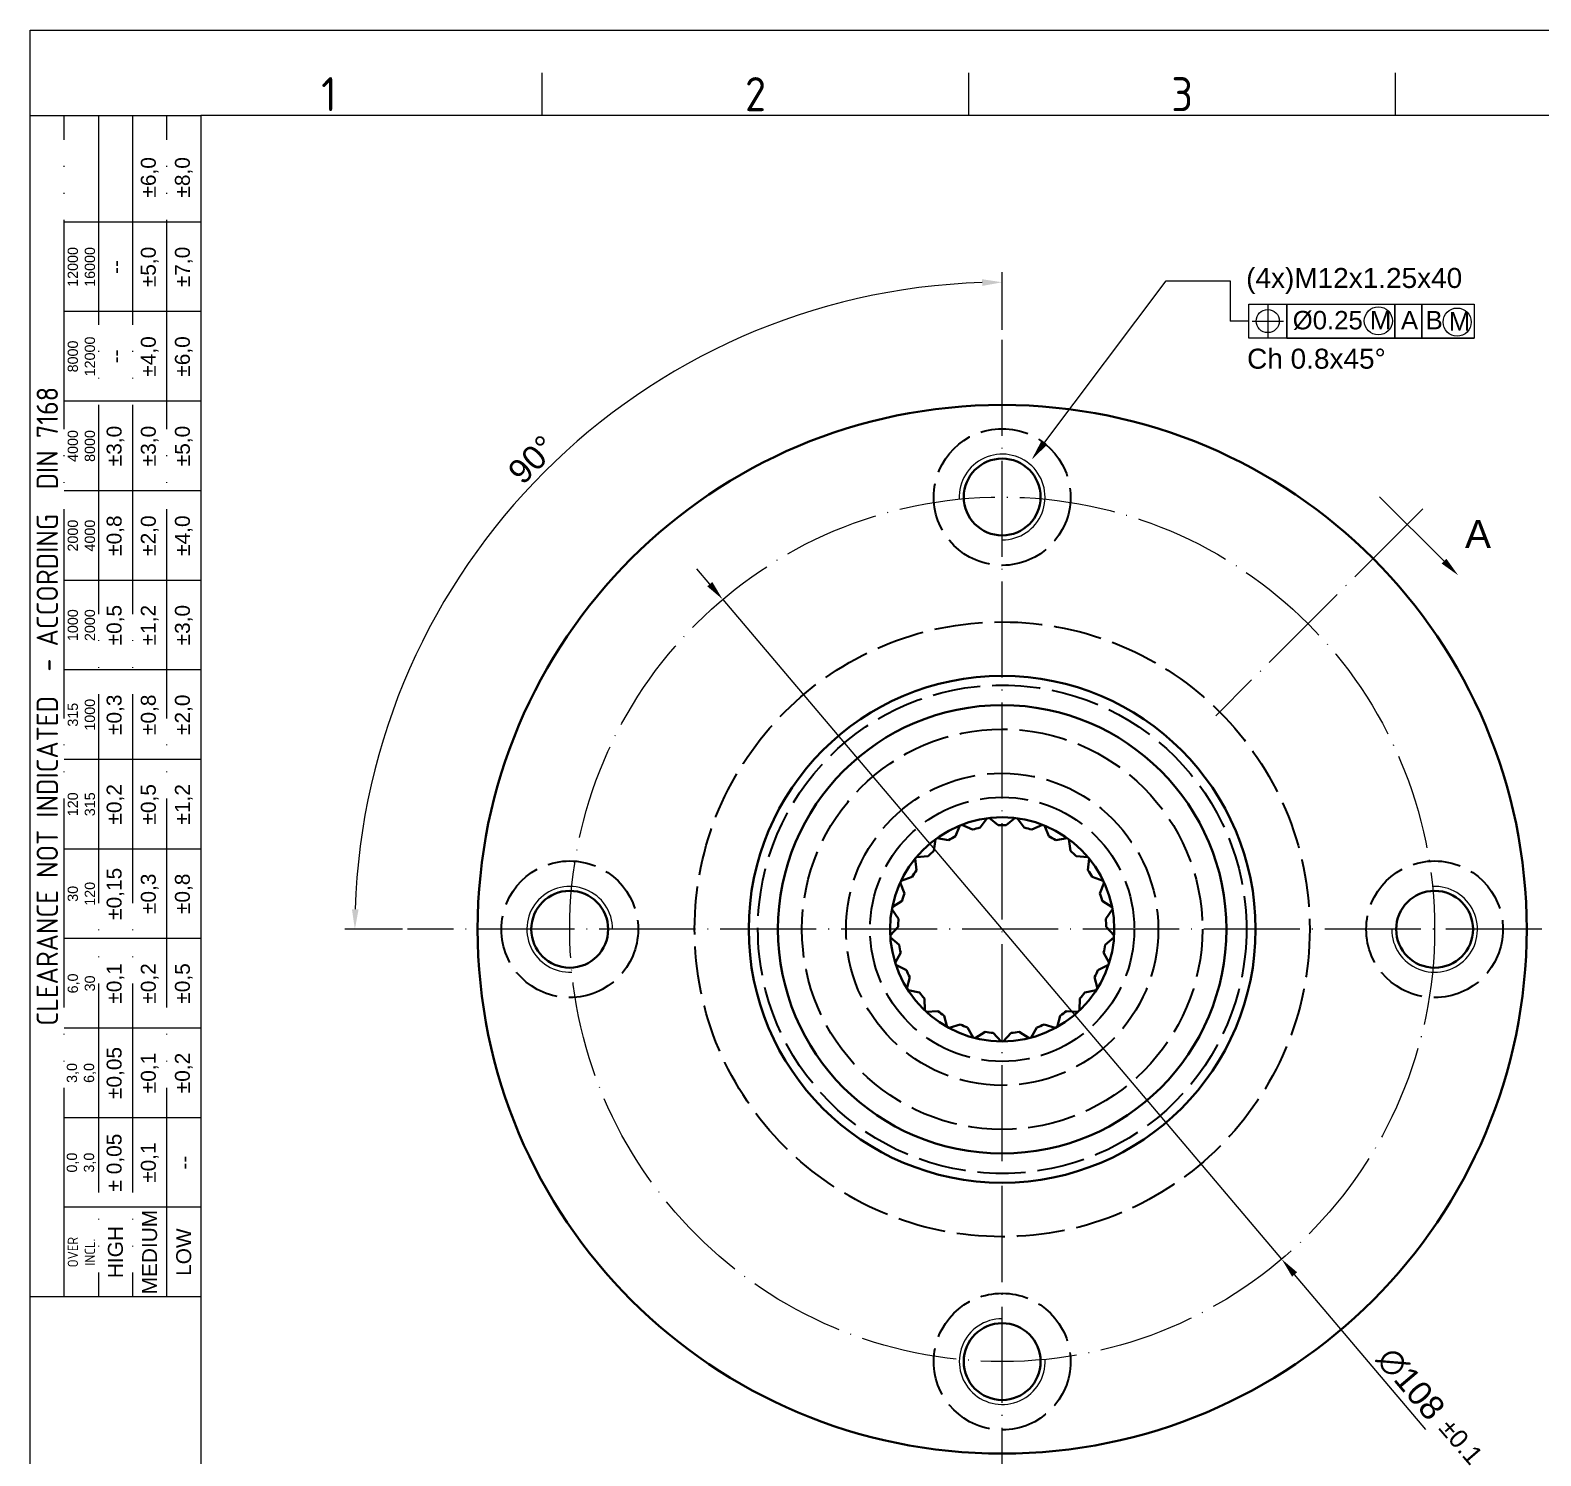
# Model space of a CAD drawing. Header units: millimetres. Extents: x 2429 to 2877, y 1091 to 1407.
# Drawn here: x 2429 to 2617.7, y 1229.4 to 1407.5 of the extents above; entities that cross this region are included whole.
import ezdxf
from ezdxf import colors
from ezdxf.entities.mleader import LeaderData, LeaderLine
from ezdxf.enums import TextEntityAlignment as Align
from ezdxf.math import Vec2, Vec3

# ---------------------------------------------------------------- set-up
doc = ezdxf.new("R2010")
doc.units = ezdxf.units.MM
for name, pattern in [('ACAD_ISO02W100', [15, 12, -3]), ('ACAD_ISO04W100', [30, 24, -3, 0, -3]), ('ACAD_ISO05W100', [33, 24, -3, 0, -3, 0, -3])]:
    doc.linetypes.add(name, pattern=pattern)
for name, color, linetype, lineweight in [('AM_0', 7, 'Continuous', 40), ('AM_4', 1, 'ACAD_ISO04W100', 25), ('AM_5', 3, 'Continuous', 25), ('AM_8', 40, 'ACAD_ISO02W100', 35), ('AM_BOR', 2, 'ACAD_ISO05W100', 35)]:
    doc.layers.add(name, color=color, linetype=linetype, lineweight=lineweight)
doc.styles.add('ACISOTS', font='isocp.shx', dxfattribs={"height": 1})
doc.styles.get("Standard").update_dxf_attribs({"font": 'arial.ttf'})
doc.dimstyles.new('ISO-25', dxfattribs={"dimtxt": 3, "dimasz": 2.5, "dimexe": 1.25, "dimexo": 0.625, "dimtad": 1, "dimtxsty": 'Standard', "dimcen": 2.5, "dimadec": 0, "dimazin": 0, "dimtfac": 1, "dimtmove": 0, "dimatfit": 3, "dimfxl": 1, "dimarcsym": 0})

# ---------------------------------------------------------------- blocks, each defined once
blk = doc.blocks.new('A3 ZTL')
for p, q in [((19.57, 280.82), (19.57, 9.78)), ((401.17, 280.82), (19.57, 280.82))]:
    blk.add_line(p, q)
at = {"layer": 'AM_BOR', "color": 135, "linetype": 'Continuous', "lineweight": 25}
for p, q in [((0, 0), (0, 290.61)), ((0, 290.61), (410.96, 290.61))]:
    blk.add_line(p, q, dxfattribs=at)
at = {"layer": 'AM_BOR', "color": 135, "lineweight": 25}
for p, q in [((58.71, 280.82), (58.71, 285.71)), ((107.63, 280.82), (107.63, 285.71)), ((156.56, 280.82), (156.56, 285.71)), ((3.91, 145.3), (3.91, 280.82)), ((7.83, 280.82), (7.83, 145.3)), ((11.74, 280.82), (11.74, 145.3)), ((15.66, 145.3), (15.66, 280.82)), ((19.57, 268.59), (3.91, 268.59)), ((19.57, 258.32), (3.91, 258.32)), ((19.57, 248.04), (3.91, 248.04)), ((19.57, 237.77), (3.91, 237.77)), ((19.57, 227.5), (3.91, 227.5)), ((19.57, 217.22), (3.91, 217.22)), ((19.57, 206.95), (3.91, 206.95)), ((19.57, 196.67), (3.91, 196.67)), ((19.57, 186.4), (3.91, 186.4)), ((19.57, 176.13), (3.91, 176.13)), ((19.57, 165.85), (3.91, 165.85)), ((19.57, 155.58), (3.91, 155.58))]:
    blk.add_line(p, q, dxfattribs=at)
blk.add_lwpolyline([(19.57, 145.3), (0, 145.3), (0, 280.82), (19.57, 280.82)], close=True, dxfattribs=at)
at = {"layer": 'AM_BOR', "color": 135, "lineweight": 25, "style": 'ACISOTS'}
for s, p in [('1', (34.25, 283.27)), ('2', (83.17, 283.27)), ('3', (132.09, 283.27))]:
    blk.add_text(s, height=3.91, dxfattribs=at).set_placement(p, align=Align.MIDDLE)
at = {"layer": 'AM_BOR', "color": 135, "lineweight": 25, "attachment_point": 5, "rotation": 90}
for s, insert, char_height, width in [('±6,0', (13.7, 273.73), 1.712, 10.274), ('±8,0', (17.61, 273.73), 1.712, 10.274), ('12000\\P16000', (5.87, 263.45), 1.174, 10.274), ('±5,0', (13.7, 263.45), 1.712, 10.274), ('±7,0', (17.61, 263.45), 1.712, 10.274), ('--', (9.78, 263.45), 1.712, 10.274), ('8000\\P12000', (5.87, 253.18), 1.174, 10.274), ('±4,0', (13.7, 253.18), 1.712, 10.274), ('±6,0', (17.61, 253.18), 1.712, 10.274), ('--', (9.78, 253.18), 1.712, 10.274), ('{\\Fisocp.shx|c0;CLEARANCE NOT INDICATED  - ACCORDING  DIN 7168}', (1.96, 213.06), 2.4462, 135.5186), ('4000\\P8000', (5.87, 242.91), 1.174, 10.274), ('±3,0', (9.78, 242.91), 1.712, 10.274), ('±3,0', (13.7, 242.91), 1.712, 10.274), ('±5,0', (17.61, 242.91), 1.712, 10.274), ('2000\\P4000', (5.87, 232.63), 1.174, 10.274), ('±0,8', (9.78, 232.63), 1.712, 10.274), ('±2,0', (13.7, 232.63), 1.712, 10.274), ('±4,0', (17.61, 232.63), 1.712, 10.274), ('1000\\P2000', (5.87, 222.36), 1.174, 10.274), ('±0,5', (9.78, 222.36), 1.712, 10.274), ('±1,2', (13.7, 222.36), 1.712, 10.274), ('±3,0', (17.61, 222.36), 1.712, 10.274), ('315\\P1000', (5.87, 212.08), 1.174, 10.274), ('±0,3', (9.78, 212.08), 1.712, 10.274), ('±0,8', (13.7, 212.08), 1.712, 10.274), ('±2,0', (17.61, 212.08), 1.712, 10.274), ('120\\P315', (5.87, 201.81), 1.174, 10.274), ('±0,2', (9.78, 201.81), 1.712, 10.274), ('±0,5', (13.7, 201.81), 1.712, 10.274), ('±1,2', (17.61, 201.81), 1.712, 10.274), ('±0,15', (9.78, 191.54), 1.712, 10.274), ('30\\P120', (5.87, 191.54), 1.174, 10.274), ('±0,3', (13.7, 191.54), 1.712, 10.274), ('±0,8', (17.61, 191.54), 1.712, 10.274), ('6,0\\P30', (5.87, 181.26), 1.174, 10.274), ('±0,1', (9.78, 181.26), 1.712, 10.274), ('±0,2', (13.7, 181.26), 1.712, 10.274), ('±0,5', (17.61, 181.26), 1.712, 10.274), ('±0,05', (9.78, 170.99), 1.712, 10.274), ('3,0\\P6,0', (5.87, 170.99), 1.174, 10.274), ('±0,1', (13.7, 170.99), 1.712, 10.274), ('±0,2', (17.61, 170.99), 1.712, 10.274), ('± 0,05', (9.78, 160.71), 1.712, 10.274), ('\\pt4.69206;±0,1', (13.7, 160.71), 1.7123, 10.274), ('0,0\\P3,0', (5.87, 160.71), 1.174, 10.274), ('--', (17.61, 160.71), 1.712, 10.274), ('MEDIUM', (13.7, 150.44), 1.712, 10.274), ('HIGH', (9.78, 150.44), 1.712, 10.274), ('LOW', (17.61, 150.44), 1.712, 10.274), ('{\\Fisocp.shx|c0;OVER\\PINCL.}', (5.87, 150.44), 1.1742, 10.274)]:
    blk.add_mtext(s, dxfattribs=dict(at, insert=insert, char_height=char_height, width=width))
blk = doc.blocks.new('*D43')
at = {"layer": 'AM_5', "color": 0, "lineweight": -2}
for p, q in [((2513.9, 1338.27), (2512.29, 1340.18)), ((2515.52, 1336.36), (2585.32, 1253.95)), ((2603.34, 1232.67), (2586.93, 1252.04))]:
    blk.add_line(p, q, dxfattribs=at)
at = {"layer": 'AM_5', "color": 0}
for points in [[(2514.22, 1338.54), (2513.59, 1338), (2515.52, 1336.36)], [(2587.25, 1252.31), (2586.62, 1251.77), (2585.32, 1253.95)]]:
    blk.add_solid(points, dxfattribs=at)
at = {"layer": 'Defpoints', "color": 0}
for p in [(2515.52, 1336.36), (2585.32, 1253.95)]:
    blk.add_point(p, dxfattribs=at)
at = {"layer": 'AM_5', "color": 0, "insert": (2601.44, 1238.37), "char_height": 3, "attachment_point": 5, "rotation": 310.2624}
blk.add_mtext('∅108', dxfattribs=at)
blk = doc.blocks.new('*D45')
at = {"layer": 'AM_5', "color": 0, "lineweight": -2}
for p, q in [((2550.42, 1370.04), (2550.42, 1377.23)), ((2475.53, 1295.15), (2468.34, 1295.15))]:
    blk.add_line(p, q, dxfattribs=at)
blk.add_arc((2550.42, 1295.15), 80.83, 91.7723, 178.2277, dxfattribs=at)
at = {"layer": 'AM_5', "color": 0}
for points in [[(2547.91, 1376.36), (2547.93, 1375.52), (2550.42, 1375.98)], [(2470.05, 1297.65), (2469.22, 1297.66), (2469.59, 1295.15)]]:
    blk.add_solid(points, dxfattribs=at)
at = {"layer": 'Defpoints', "color": 0}
for p in [(2550.42, 1369.41), (2510.01, 1365.15), (2476.16, 1295.15), (2799.01, 1295.15), (2550.42, 1220.89)]:
    blk.add_point(p, dxfattribs=at)
at = {"layer": 'AM_5', "color": 0, "insert": (2491.74, 1353.83), "char_height": 3, "attachment_point": 5, "rotation": 45}
blk.add_mtext('90°', dxfattribs=at)

msp = doc.modelspace()

# ---------------------------------------------------------------- linework, layer by layer
at = {"layer": 'AM_0'}
for p, q in [((2544.589, 1306.772), (2545.149, 1308.123)), ((2545.381, 1308.215), (2546.715, 1307.614)), ((2547.661, 1307.857), (2548.54, 1309.026)), ((2548.788, 1309.058), (2549.93, 1308.144)), ((2550.907, 1308.144), (2552.05, 1309.058)), ((2552.297, 1309.026), (2553.176, 1307.857)), ((2554.123, 1307.614), (2555.456, 1308.215)), ((2555.688, 1308.123), (2556.249, 1306.772)), ((2541.882, 1304.957), (2542.089, 1306.405)), ((2542.291, 1306.552), (2543.732, 1306.302)), ((2557.105, 1306.302), (2558.547, 1306.552)), ((2558.748, 1306.405), (2558.956, 1304.957)), ((2539.712, 1302.526), (2539.553, 1303.98)), ((2539.712, 1304.173), (2541.17, 1304.288)), ((2559.668, 1304.288), (2561.126, 1304.173)), ((2561.285, 1303.98), (2561.126, 1302.526)), ((2537.805, 1301.226), (2539.189, 1301.701)), ((2561.649, 1301.701), (2563.033, 1301.226)), ((2538.215, 1299.632), (2537.699, 1301.001)), ((2563.139, 1301.001), (2562.623, 1299.632)), ((2536.691, 1297.899), (2537.913, 1298.703)), ((2562.925, 1298.703), (2564.147, 1297.899)), ((2537.484, 1296.456), (2536.644, 1297.654)), ((2564.194, 1297.654), (2563.353, 1296.456)), ((2536.439, 1294.398), (2537.423, 1295.481)), ((2537.567, 1293.199), (2536.455, 1294.149)), ((2564.383, 1294.149), (2563.271, 1293.199)), ((2563.415, 1295.481), (2564.398, 1294.398)), ((2537.066, 1290.946), (2537.75, 1292.239)), ((2563.088, 1292.239), (2563.772, 1290.946)), ((2538.456, 1290.064), (2537.143, 1290.708)), ((2563.695, 1290.708), (2562.381, 1290.064)), ((2538.532, 1287.757), (2538.872, 1289.18)), ((2561.965, 1289.18), (2562.306, 1287.757)), ((2540.098, 1287.249), (2538.666, 1287.546)), ((2540.745, 1285.033), (2540.721, 1286.496)), ((2560.117, 1286.496), (2560.093, 1285.033)), ((2562.172, 1287.546), (2560.74, 1287.249)), ((2542.388, 1284.93), (2540.926, 1284.862)), ((2559.911, 1284.862), (2558.45, 1284.93)), ((2543.565, 1282.945), (2543.178, 1284.356)), ((2545.182, 1283.254), (2543.784, 1282.825)), ((2546.816, 1281.624), (2546.091, 1282.895)), ((2554.747, 1282.895), (2554.021, 1281.624)), ((2557.054, 1282.825), (2555.655, 1283.254)), ((2557.659, 1284.356), (2557.272, 1282.945)), ((2548.306, 1282.326), (2547.058, 1281.562)), ((2550.294, 1281.154), (2549.275, 1282.203)), ((2551.562, 1282.203), (2550.544, 1281.154)), ((2553.78, 1281.562), (2552.532, 1282.326))]:
    msp.add_line(p, q, dxfattribs=at)
for centre, radius in [((2550.419, 1295.153), 65.5), ((2550.419, 1349.153), 4.799), ((2550.419, 1295.153), 31.65), ((2550.419, 1295.153), 28), ((2550.419, 1295.153), 14), ((2496.419, 1295.153), 4.799), ((2604.419, 1295.153), 4.799), ((2550.419, 1241.153), 4.799)]:
    msp.add_circle(centre, radius, dxfattribs=at)
for start, end in [(102.2464, 106.5536), (87.8464, 92.1536), (73.4464, 77.7536), (116.6464, 120.9536), (59.0464, 63.3536), (131.0464, 135.3536), (44.6464, 48.9536), (145.4464, 149.7536), (30.2464, 34.5536), (159.8464, 164.1536), (15.8464, 20.1536), (174.2464, 178.5536), (1.4464, 5.7536), (188.6464, 192.9536), (347.0464, 351.3536), (203.0464, 207.3536), (332.6464, 336.9536), (217.4464, 221.7536), (318.2464, 322.5536), (231.8464, 236.1536), (303.8464, 308.1536), (246.2464, 250.5536), (289.4464, 293.7536), (260.6464, 264.9536), (275.0464, 279.3536)]:
    msp.add_arc((2550.419, 1295.153), 13, start, end, dxfattribs=at)
at = {"layer": 'AM_4', "ltscale": 0.5}
for p, q in [((2550.419, 1220.894), (2550.419, 1369.412)), ((2602.928, 1347.662), (2577.099, 1321.833)), ((2799.006, 1295.153), (2476.159, 1295.153))]:
    msp.add_line(p, q, dxfattribs=at)
msp.add_circle((2550.419, 1295.153), 54, dxfattribs=at)
at = {"layer": 'AM_5'}
for p, q in [((2578.887, 1376.149), (2578.887, 1371.128)), ((2583.585, 1373.131), (2583.585, 1369.125)), ((2581.224, 1371.128), (2578.887, 1371.128)), ((2581.632, 1371.128), (2585.538, 1371.128)), ((2585.946, 1369.011), (2599.433, 1369.011)), ((2599.433, 1369.011), (2602.818, 1369.011)), ((2602.818, 1369.011), (2609.354, 1369.011)), ((2597.55, 1349.188), (2605.605, 1341.132))]:
    msp.add_line(p, q, dxfattribs=at)
for points in [[(2581.224, 1373.245), (2585.946, 1373.245), (2585.946, 1369.011), (2581.224, 1369.011)], [(2585.946, 1373.245), (2599.433, 1373.245), (2599.433, 1369.011), (2585.946, 1369.011)], [(2599.433, 1373.245), (2602.818, 1373.245), (2602.818, 1369.011), (2599.433, 1369.011)], [(2602.818, 1373.245), (2609.354, 1373.245), (2609.354, 1369.011), (2602.818, 1369.011)]]:
    msp.add_lwpolyline(points, close=True, dxfattribs=at)
for centre, radius in [((2583.585, 1371.128), 1.441), ((2597.393, 1371.156), 1.757), ((2607.235, 1371.005), 1.757)]:
    msp.add_circle(centre, radius, dxfattribs=at)
for centre, start, end in [((2550.419, 1349.153), 270, 182.84322), ((2496.419, 1295.153), 0, 272.84322), ((2604.419, 1295.153), 180, 92.84322), ((2550.419, 1241.153), 90, 2.84322)]:
    msp.add_arc(centre, 5.357, start, end, dxfattribs=at)
msp.add_solid([(2605.31, 1340.838), (2605.899, 1341.427), (2607.373, 1339.365)], dxfattribs=at)
at = {"layer": 'AM_8', "ltscale": 0.5}
for centre, radius in [((2550.419, 1349.153), 8.536), ((2550.419, 1295.153), 38.4), ((2550.419, 1295.153), 30.5), ((2550.419, 1295.153), 25), ((2550.419, 1295.153), 19.5), ((2550.419, 1295.153), 16.5), ((2496.419, 1295.153), 8.536), ((2604.419, 1295.153), 8.536), ((2550.419, 1241.153), 8.536)]:
    msp.add_circle(centre, radius, dxfattribs=at)

# ---------------------------------------------------------------- block references
at = {"linetype": 'ByBlock', "lineweight": 0, "xscale": 1.089, "yscale": 1.089, "zscale": 1.089}
msp.add_blockref('A3 ZTL', (2429.046, 1090.997), dxfattribs=at)

# ---------------------------------------------------------------- texts
at = {"layer": 'AM_5', "attachment_point": 1}
for s, width, insert, char_height in [('%%C0.25', 18.23779, (2586.7, 1372.398), 2.3), ('M', 18.23779, (2596.34, 1372.398), 2.3), ('A', 18.23779, (2600.216, 1372.398), 2.3), ('B', 18.23779, (2603.29, 1372.398), 2.3), ('M', 18.23779, (2606.183, 1372.247), 2.3), ('A', 12.46166, (2608.207, 1346.271), 3.5)]:
    msp.add_mtext_dynamic_manual_height_columns(s, width=width, gutter_width=12.5, heights=[0], dxfattribs=dict(at, insert=insert, char_height=char_height))
at = {"layer": 'AM_5', "color": 3, "insert": (2581.003, 1367.684), "char_height": 2.5, "attachment_point": 1}
msp.add_mtext_dynamic_manual_height_columns('Ch 0.8x45%%D', width=40.20612, gutter_width=12.5, heights=[0], dxfattribs=at)
at = {"layer": 'AM_5', "insert": (2606.566, 1234.278), "char_height": 2.3, "attachment_point": 1, "rotation": 310.73425}
msp.add_mtext_dynamic_manual_height_columns('%%P0.1', width=18.23779, gutter_width=12.5, heights=[0], dxfattribs=at)

# ---------------------------------------------------------------- dimensions: what is measured, and where the dimension line sits
at = {"layer": 'AM_5'}
dim = msp.add_angular_dim_2l(base=(2510.006, 1365.15), line1=((2550.419, 1220.894), (2550.419, 1369.412)), line2=((2799.006, 1295.153), (2476.159, 1295.153)), dimstyle='ISO-25', dxfattribs=at)
dim.commit()
dim.dimension.update_dxf_attribs({"geometry": '*D45', "text_midpoint": (2491.741, 1353.83)})
dim = msp.add_diameter_dim_2p(p1=(2515.519, 1336.36), p2=(2585.318, 1253.946), dimstyle='ISO-25', dxfattribs=at)
dim.commit()
dim.dimension.update_dxf_attribs({"geometry": '*D43', "text_midpoint": (2599.734, 1236.925), "dimtype": 163})

# ---------------------------------------------------------------- leaders
ml = msp.add_multileader_mtext('Standard', dxfattribs=at)
ml.set_content('(4x)M12x1.25x40', color=256)
ml.set_leader_properties()
ml.build(insert=Vec2(0, 0))
ml.multileader.update_dxf_attribs({"arrow_head_size": 2.5})
ctx = ml.context
ctx.base_point, ctx.char_height, ctx.arrow_head_size, ctx.plane_origin = Vec3(2578.887, 1376.149), 2.5, 2.5, Vec3(2557.334, 1353.254)
notes = []
notes.append((ctx, [(0, (1, 1, 0), (2570.887, 1376.149), (1, 0), 8, [(0, [(2554.099, 1353.824)], 0, [])])]))
ctx.mtext.insert, ctx.mtext.flow_direction = Vec3(2580.887, 1377.767), 5
for ctx, leaders in notes:
    for number, flags, end, landing, length, lines in leaders:
        leader = LeaderData()
        leader.index, (leader.has_last_leader_line, leader.has_dogleg_vector, leader.attachment_direction) = number, flags
        leader.last_leader_point, leader.dogleg_vector, leader.dogleg_length = Vec3(end), Vec3(landing), length
        for number, points, colour, breaks in lines:
            line = LeaderLine()
            line.index, line.vertices, line.color, line.breaks = number, Vec3.list(points), colors.encode_raw_color(colour), breaks
            leader.lines.append(line)
        ctx.leaders.append(leader)

doc.saveas('drawing.dxf')
